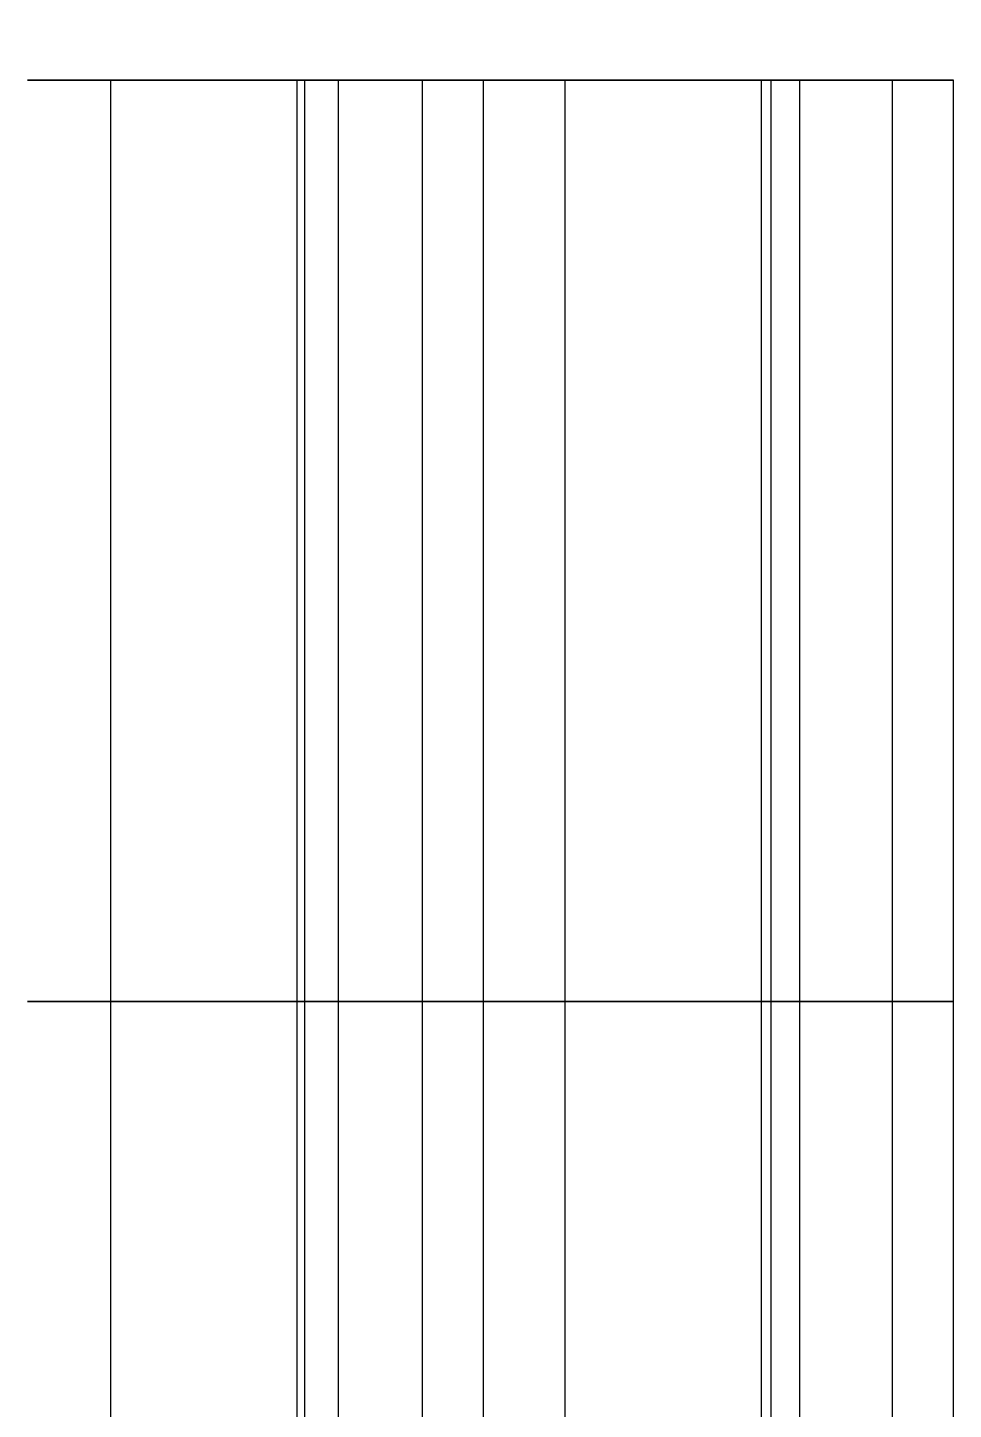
# Model space of a CAD drawing. Extents: x -60 to 60, y 140 to 264.
# Drawn here: x -38.517 to -35.501, y 196.172 to 200.671 of the extents above; entities that cross this region are included whole.
import ezdxf

# ---------------------------------------------------------------- set-up
doc = ezdxf.new("R2010")
doc.units = 0
doc.layers.add('Cut051011', color=7, linetype='CONTINUOUS')

msp = doc.modelspace()

# ---------------------------------------------------------------- linework, layer by layer
at = {"layer": 'Cut051011'}
for p, q in [((-38.2459, 197.5, 558.269), (-38.2459, 200.5, 558.269)), ((-38.2459, 197.5, 558.269), (-38.2459, 200.5, 558.269)), ((-38.2459, 197.5, 641.731), (-38.2459, 200.5, 641.731)), ((-38.2459, 197.5, 641.731), (-38.2459, 200.5, 641.731)), ((-37.6392, 197.5, 557.314), (-37.6392, 200.5, 557.314)), ((-37.6392, 197.5, 557.314), (-37.6392, 200.5, 557.314)), ((-37.6392, 197.5, 642.686), (-37.6392, 200.5, 642.686)), ((-37.6392, 197.5, 642.686), (-37.6392, 200.5, 642.686)), ((-37.6141, 197.5, 557.117), (-37.6141, 200.5, 557.117)), ((-37.6141, 197.5, 557.117), (-37.6141, 200.5, 557.117)), ((-37.6141, 197.5, 642.883), (-37.6141, 200.5, 642.883)), ((-37.6141, 197.5, 642.883), (-37.6141, 200.5, 642.883)), ((-37.5044, 197.5, 557.602), (-37.5044, 200.5, 557.602)), ((-37.5044, 197.5, 557.602), (-37.5044, 200.5, 557.602)), ((-37.5044, 197.5, 642.398), (-37.5044, 200.5, 642.398)), ((-37.5044, 197.5, 642.398), (-37.5044, 200.5, 642.398)), ((-37.2307, 197.5, 556.784), (-37.2307, 200.5, 556.784)), ((-37.2307, 197.5, 556.784), (-37.2307, 200.5, 556.784)), ((-37.2307, 197.5, 643.216), (-37.2307, 200.5, 643.216)), ((-37.2307, 197.5, 643.216), (-37.2307, 200.5, 643.216)), ((-37.0319, 197.5, 556.786), (-37.0319, 200.5, 556.786)), ((-37.0319, 197.5, 556.786), (-37.0319, 200.5, 556.786)), ((-37.0319, 197.5, 643.214), (-37.0319, 200.5, 643.214)), ((-37.0319, 197.5, 643.214), (-37.0319, 200.5, 643.214)), ((-36.7662, 197.5, 556.96), (-36.7662, 200.5, 556.96)), ((-36.7662, 197.5, 556.96), (-36.7662, 200.5, 556.96)), ((-36.7662, 197.5, 643.04), (-36.7662, 200.5, 643.04)), ((-36.7662, 197.5, 643.04), (-36.7662, 200.5, 643.04)), ((-36.1266, 197.5, 556.027), (-36.1266, 200.5, 556.027)), ((-36.1266, 197.5, 556.027), (-36.1266, 200.5, 556.027)), ((-36.1266, 197.5, 643.973), (-36.1266, 200.5, 643.973)), ((-36.1266, 197.5, 643.973), (-36.1266, 200.5, 643.973)), ((-36.0946, 197.5, 555.831), (-36.0946, 200.5, 555.831)), ((-36.0946, 197.5, 555.831), (-36.0946, 200.5, 555.831)), ((-36.0946, 197.5, 644.169), (-36.0946, 200.5, 644.169)), ((-36.0946, 197.5, 644.169), (-36.0946, 200.5, 644.169)), ((-36.0019, 197.5, 556.318), (-36.0019, 200.5, 556.318)), ((-36.0019, 197.5, 556.318), (-36.0019, 200.5, 556.318)), ((-36.0019, 197.5, 643.682), (-36.0019, 200.5, 643.682)), ((-36.0019, 197.5, 643.682), (-36.0019, 200.5, 643.682)), ((-35.6998, 197.5, 555.511), (-35.6998, 200.5, 555.511)), ((-35.6998, 197.5, 555.511), (-35.6998, 200.5, 555.511)), ((-35.6998, 197.5, 644.489), (-35.6998, 200.5, 644.489)), ((-35.6998, 197.5, 644.489), (-35.6998, 200.5, 644.489)), ((-35.5012, 197.5, 555.52), (-35.5012, 200.5, 555.52)), ((-35.5012, 197.5, 555.52), (-35.5012, 200.5, 555.52)), ((-35.5012, 197.5, 644.48), (-35.5012, 200.5, 644.48)), ((-35.5012, 197.5, 644.48), (-35.5012, 200.5, 644.48)), ((-38.2459, 194.5, 558.269), (-38.2459, 197.5, 558.269)), ((-38.2459, 194.5, 558.269), (-38.2459, 197.5, 558.269)), ((-38.2459, 194.5, 641.731), (-38.2459, 197.5, 641.731)), ((-38.2459, 194.5, 641.731), (-38.2459, 197.5, 641.731)), ((-37.6392, 194.5, 557.314), (-37.6392, 197.5, 557.314)), ((-37.6392, 194.5, 557.314), (-37.6392, 197.5, 557.314)), ((-37.6392, 194.5, 642.686), (-37.6392, 197.5, 642.686)), ((-37.6392, 194.5, 642.686), (-37.6392, 197.5, 642.686)), ((-37.6141, 194.5, 557.117), (-37.6141, 197.5, 557.117)), ((-37.6141, 194.5, 557.117), (-37.6141, 197.5, 557.117)), ((-37.6141, 194.5, 642.883), (-37.6141, 197.5, 642.883)), ((-37.6141, 194.5, 642.883), (-37.6141, 197.5, 642.883)), ((-37.5044, 194.5, 557.602), (-37.5044, 197.5, 557.602)), ((-37.5044, 194.5, 557.602), (-37.5044, 197.5, 557.602)), ((-37.5044, 194.5, 642.398), (-37.5044, 197.5, 642.398)), ((-37.5044, 194.5, 642.398), (-37.5044, 197.5, 642.398)), ((-37.2307, 194.5, 556.784), (-37.2307, 197.5, 556.784)), ((-37.2307, 194.5, 556.784), (-37.2307, 197.5, 556.784)), ((-37.2307, 194.5, 643.216), (-37.2307, 197.5, 643.216)), ((-37.2307, 194.5, 643.216), (-37.2307, 197.5, 643.216)), ((-37.0319, 194.5, 556.786), (-37.0319, 197.5, 556.786)), ((-37.0319, 194.5, 556.786), (-37.0319, 197.5, 556.786)), ((-37.0319, 194.5, 643.214), (-37.0319, 197.5, 643.214)), ((-37.0319, 194.5, 643.214), (-37.0319, 197.5, 643.214)), ((-36.7662, 194.5, 556.96), (-36.7662, 197.5, 556.96)), ((-36.7662, 194.5, 556.96), (-36.7662, 197.5, 556.96)), ((-36.7662, 194.5, 643.04), (-36.7662, 197.5, 643.04)), ((-36.7662, 194.5, 643.04), (-36.7662, 197.5, 643.04)), ((-36.1266, 194.5, 556.027), (-36.1266, 197.5, 556.027)), ((-36.1266, 194.5, 556.027), (-36.1266, 197.5, 556.027)), ((-36.1266, 194.5, 643.973), (-36.1266, 197.5, 643.973)), ((-36.1266, 194.5, 643.973), (-36.1266, 197.5, 643.973)), ((-36.0946, 194.5, 555.831), (-36.0946, 197.5, 555.831)), ((-36.0946, 194.5, 555.831), (-36.0946, 197.5, 555.831)), ((-36.0946, 194.5, 644.169), (-36.0946, 197.5, 644.169)), ((-36.0946, 194.5, 644.169), (-36.0946, 197.5, 644.169)), ((-36.0019, 194.5, 556.318), (-36.0019, 197.5, 556.318)), ((-36.0019, 194.5, 556.318), (-36.0019, 197.5, 556.318)), ((-36.0019, 194.5, 643.682), (-36.0019, 197.5, 643.682)), ((-36.0019, 194.5, 643.682), (-36.0019, 197.5, 643.682)), ((-35.6998, 194.5, 555.511), (-35.6998, 197.5, 555.511)), ((-35.6998, 194.5, 555.511), (-35.6998, 197.5, 555.511)), ((-35.6998, 194.5, 644.489), (-35.6998, 197.5, 644.489)), ((-35.6998, 194.5, 644.489), (-35.6998, 197.5, 644.489)), ((-35.5012, 194.5, 555.52), (-35.5012, 197.5, 555.52)), ((-35.5012, 194.5, 555.52), (-35.5012, 197.5, 555.52)), ((-35.5012, 194.5, 644.48), (-35.5012, 197.5, 644.48)), ((-35.5012, 194.5, 644.48), (-35.5012, 197.5, 644.48))]:
    msp.add_line(p, q, dxfattribs=at)
for centre in [(0, 203.5), (0, 203.5), (0, 200.5), (0, 200.5)]:
    msp.add_circle(centre, 60, dxfattribs=at)
for points, degree in [([(-38.2459, 200.5, 558.269), (-38.3948, 200.5, 558.209), (-38.5174, 200.5, 558.105)], 2), ([(-38.5174, 200.5, 641.895), (-38.3948, 200.5, 641.791), (-38.2459, 200.5, 641.731)], 2), ([(-38.2459, 200.5, 558.269), (-38.3948, 200.5, 558.209), (-38.5174, 200.5, 558.105)], 2), ([(-38.5174, 200.5, 641.895), (-38.3948, 200.5, 641.791), (-38.2459, 200.5, 641.731)], 2), ([(-37.6392, 200.5, 557.314), (-37.5489, 200.5, 557.447), (-37.5044, 200.5, 557.602)], 2), ([(-37.5044, 200.5, 642.398), (-37.5489, 200.5, 642.553), (-37.6392, 200.5, 642.686)], 2), ([(-37.6392, 200.5, 557.314), (-37.5489, 200.5, 557.447), (-37.5044, 200.5, 557.602)], 2), ([(-37.5044, 200.5, 642.398), (-37.5489, 200.5, 642.553), (-37.6392, 200.5, 642.686)], 2), ([(-37.2307, 200.5, 556.784), (-37.6141, 200.5, 557.117)], 1), ([(-37.6141, 200.5, 642.883), (-37.2307, 200.5, 643.216)], 1), ([(-37.2307, 200.5, 556.784), (-37.6141, 200.5, 557.117)], 1), ([(-37.6141, 200.5, 642.883), (-37.2307, 200.5, 643.216)], 1), ([(-37.0319, 200.5, 556.786), (-37.0793, 200.5, 556.737), (-37.1819, 200.5, 556.735), (-37.2307, 200.5, 556.784)], 3), ([(-37.2307, 200.5, 643.216), (-37.1819, 200.5, 643.265), (-37.0793, 200.5, 643.263), (-37.0319, 200.5, 643.214)], 3), ([(-37.0319, 200.5, 556.786), (-37.0793, 200.5, 556.737), (-37.1819, 200.5, 556.735), (-37.2307, 200.5, 556.784)], 3), ([(-37.2307, 200.5, 643.216), (-37.1819, 200.5, 643.265), (-37.0793, 200.5, 643.263), (-37.0319, 200.5, 643.214)], 3), ([(-36.7662, 200.5, 556.96), (-36.9129, 200.5, 556.894), (-37.0319, 200.5, 556.786)], 2), ([(-37.0319, 200.5, 643.214), (-36.9129, 200.5, 643.106), (-36.7662, 200.5, 643.04)], 2), ([(-36.7662, 200.5, 556.96), (-36.9129, 200.5, 556.894), (-37.0319, 200.5, 556.786)], 2), ([(-37.0319, 200.5, 643.214), (-36.9129, 200.5, 643.106), (-36.7662, 200.5, 643.04)], 2), ([(-36.1266, 200.5, 556.027), (-36.041, 200.5, 556.163), (-36.0019, 200.5, 556.318)], 2), ([(-36.0019, 200.5, 643.682), (-36.041, 200.5, 643.837), (-36.1266, 200.5, 643.973)], 2), ([(-36.1266, 200.5, 556.027), (-36.041, 200.5, 556.163), (-36.0019, 200.5, 556.318)], 2), ([(-36.0019, 200.5, 643.682), (-36.041, 200.5, 643.837), (-36.1266, 200.5, 643.973)], 2), ([(-35.6998, 200.5, 555.511), (-36.0946, 200.5, 555.831)], 1), ([(-36.0946, 200.5, 644.169), (-35.6998, 200.5, 644.489)], 1), ([(-35.6998, 200.5, 555.511), (-36.0946, 200.5, 555.831)], 1), ([(-36.0946, 200.5, 644.169), (-35.6998, 200.5, 644.489)], 1), ([(-35.5012, 200.5, 555.52), (-35.5469, 200.5, 555.469), (-35.6493, 200.5, 555.464), (-35.6998, 200.5, 555.511)], 3), ([(-35.6998, 200.5, 644.489), (-35.6493, 200.5, 644.536), (-35.5469, 200.5, 644.531), (-35.5012, 200.5, 644.48)], 3), ([(-35.5012, 200.5, 555.52), (-35.5469, 200.5, 555.469), (-35.6493, 200.5, 555.464), (-35.6998, 200.5, 555.511)], 3), ([(-35.6998, 200.5, 644.489), (-35.6493, 200.5, 644.536), (-35.5469, 200.5, 644.531), (-35.5012, 200.5, 644.48)], 3), ([(-38.2459, 197.5, 558.269), (-38.3948, 197.5, 558.209), (-38.5174, 197.5, 558.105)], 2), ([(-38.5174, 197.5, 641.895), (-38.3948, 197.5, 641.791), (-38.2459, 197.5, 641.731)], 2), ([(-38.2459, 197.5, 558.269), (-38.3948, 197.5, 558.209), (-38.5174, 197.5, 558.105)], 2), ([(-38.5174, 197.5, 641.895), (-38.3948, 197.5, 641.791), (-38.2459, 197.5, 641.731)], 2), ([(-38.2459, 197.5, 558.269), (-38.3948, 197.5, 558.209), (-38.5174, 197.5, 558.105)], 2), ([(-38.5174, 197.5, 641.895), (-38.3948, 197.5, 641.791), (-38.2459, 197.5, 641.731)], 2), ([(-38.2459, 197.5, 558.269), (-38.3948, 197.5, 558.209), (-38.5174, 197.5, 558.105)], 2), ([(-38.5174, 197.5, 641.895), (-38.3948, 197.5, 641.791), (-38.2459, 197.5, 641.731)], 2), ([(-37.6392, 197.5, 557.314), (-37.5489, 197.5, 557.447), (-37.5044, 197.5, 557.602)], 2), ([(-37.5044, 197.5, 642.398), (-37.5489, 197.5, 642.553), (-37.6392, 197.5, 642.686)], 2), ([(-37.6392, 197.5, 557.314), (-37.5489, 197.5, 557.447), (-37.5044, 197.5, 557.602)], 2), ([(-37.5044, 197.5, 642.398), (-37.5489, 197.5, 642.553), (-37.6392, 197.5, 642.686)], 2), ([(-37.6392, 197.5, 557.314), (-37.5489, 197.5, 557.447), (-37.5044, 197.5, 557.602)], 2), ([(-37.5044, 197.5, 642.398), (-37.5489, 197.5, 642.553), (-37.6392, 197.5, 642.686)], 2), ([(-37.6392, 197.5, 557.314), (-37.5489, 197.5, 557.447), (-37.5044, 197.5, 557.602)], 2), ([(-37.5044, 197.5, 642.398), (-37.5489, 197.5, 642.553), (-37.6392, 197.5, 642.686)], 2), ([(-37.2307, 197.5, 556.784), (-37.6141, 197.5, 557.117)], 1), ([(-37.6141, 197.5, 642.883), (-37.2307, 197.5, 643.216)], 1), ([(-37.2307, 197.5, 556.784), (-37.6141, 197.5, 557.117)], 1), ([(-37.6141, 197.5, 642.883), (-37.2307, 197.5, 643.216)], 1), ([(-37.2307, 197.5, 556.784), (-37.6141, 197.5, 557.117)], 1), ([(-37.6141, 197.5, 642.883), (-37.2307, 197.5, 643.216)], 1), ([(-37.2307, 197.5, 556.784), (-37.6141, 197.5, 557.117)], 1), ([(-37.6141, 197.5, 642.883), (-37.2307, 197.5, 643.216)], 1), ([(-37.0319, 197.5, 556.786), (-37.0793, 197.5, 556.737), (-37.1819, 197.5, 556.735), (-37.2307, 197.5, 556.784)], 3), ([(-37.2307, 197.5, 643.216), (-37.1819, 197.5, 643.265), (-37.0793, 197.5, 643.263), (-37.0319, 197.5, 643.214)], 3), ([(-37.0319, 197.5, 556.786), (-37.0793, 197.5, 556.737), (-37.1819, 197.5, 556.735), (-37.2307, 197.5, 556.784)], 3), ([(-37.2307, 197.5, 643.216), (-37.1819, 197.5, 643.265), (-37.0793, 197.5, 643.263), (-37.0319, 197.5, 643.214)], 3), ([(-37.0319, 197.5, 556.786), (-37.0793, 197.5, 556.737), (-37.1819, 197.5, 556.735), (-37.2307, 197.5, 556.784)], 3), ([(-37.2307, 197.5, 643.216), (-37.1819, 197.5, 643.265), (-37.0793, 197.5, 643.263), (-37.0319, 197.5, 643.214)], 3), ([(-37.0319, 197.5, 556.786), (-37.0793, 197.5, 556.737), (-37.1819, 197.5, 556.735), (-37.2307, 197.5, 556.784)], 3), ([(-37.2307, 197.5, 643.216), (-37.1819, 197.5, 643.265), (-37.0793, 197.5, 643.263), (-37.0319, 197.5, 643.214)], 3), ([(-36.7662, 197.5, 556.96), (-36.9129, 197.5, 556.894), (-37.0319, 197.5, 556.786)], 2), ([(-37.0319, 197.5, 643.214), (-36.9129, 197.5, 643.106), (-36.7662, 197.5, 643.04)], 2), ([(-36.7662, 197.5, 556.96), (-36.9129, 197.5, 556.894), (-37.0319, 197.5, 556.786)], 2), ([(-37.0319, 197.5, 643.214), (-36.9129, 197.5, 643.106), (-36.7662, 197.5, 643.04)], 2), ([(-36.7662, 197.5, 556.96), (-36.9129, 197.5, 556.894), (-37.0319, 197.5, 556.786)], 2), ([(-37.0319, 197.5, 643.214), (-36.9129, 197.5, 643.106), (-36.7662, 197.5, 643.04)], 2), ([(-36.7662, 197.5, 556.96), (-36.9129, 197.5, 556.894), (-37.0319, 197.5, 556.786)], 2), ([(-37.0319, 197.5, 643.214), (-36.9129, 197.5, 643.106), (-36.7662, 197.5, 643.04)], 2), ([(-36.1266, 197.5, 556.027), (-36.041, 197.5, 556.163), (-36.0019, 197.5, 556.318)], 2), ([(-36.0019, 197.5, 643.682), (-36.041, 197.5, 643.837), (-36.1266, 197.5, 643.973)], 2), ([(-36.1266, 197.5, 556.027), (-36.041, 197.5, 556.163), (-36.0019, 197.5, 556.318)], 2), ([(-36.0019, 197.5, 643.682), (-36.041, 197.5, 643.837), (-36.1266, 197.5, 643.973)], 2), ([(-36.1266, 197.5, 556.027), (-36.041, 197.5, 556.163), (-36.0019, 197.5, 556.318)], 2), ([(-36.0019, 197.5, 643.682), (-36.041, 197.5, 643.837), (-36.1266, 197.5, 643.973)], 2), ([(-36.1266, 197.5, 556.027), (-36.041, 197.5, 556.163), (-36.0019, 197.5, 556.318)], 2), ([(-36.0019, 197.5, 643.682), (-36.041, 197.5, 643.837), (-36.1266, 197.5, 643.973)], 2), ([(-35.6998, 197.5, 555.511), (-36.0946, 197.5, 555.831)], 1), ([(-36.0946, 197.5, 644.169), (-35.6998, 197.5, 644.489)], 1), ([(-35.6998, 197.5, 555.511), (-36.0946, 197.5, 555.831)], 1), ([(-36.0946, 197.5, 644.169), (-35.6998, 197.5, 644.489)], 1), ([(-35.6998, 197.5, 555.511), (-36.0946, 197.5, 555.831)], 1), ([(-36.0946, 197.5, 644.169), (-35.6998, 197.5, 644.489)], 1), ([(-35.6998, 197.5, 555.511), (-36.0946, 197.5, 555.831)], 1), ([(-36.0946, 197.5, 644.169), (-35.6998, 197.5, 644.489)], 1), ([(-35.5012, 197.5, 555.52), (-35.5469, 197.5, 555.469), (-35.6493, 197.5, 555.464), (-35.6998, 197.5, 555.511)], 3), ([(-35.6998, 197.5, 644.489), (-35.6493, 197.5, 644.536), (-35.5469, 197.5, 644.531), (-35.5012, 197.5, 644.48)], 3), ([(-35.5012, 197.5, 555.52), (-35.5469, 197.5, 555.469), (-35.6493, 197.5, 555.464), (-35.6998, 197.5, 555.511)], 3), ([(-35.6998, 197.5, 644.489), (-35.6493, 197.5, 644.536), (-35.5469, 197.5, 644.531), (-35.5012, 197.5, 644.48)], 3), ([(-35.5012, 197.5, 555.52), (-35.5469, 197.5, 555.469), (-35.6493, 197.5, 555.464), (-35.6998, 197.5, 555.511)], 3), ([(-35.6998, 197.5, 644.489), (-35.6493, 197.5, 644.536), (-35.5469, 197.5, 644.531), (-35.5012, 197.5, 644.48)], 3), ([(-35.5012, 197.5, 555.52), (-35.5469, 197.5, 555.469), (-35.6493, 197.5, 555.464), (-35.6998, 197.5, 555.511)], 3), ([(-35.6998, 197.5, 644.489), (-35.6493, 197.5, 644.536), (-35.5469, 197.5, 644.531), (-35.5012, 197.5, 644.48)], 3)]:
    msp.add_open_spline(points, degree=degree, dxfattribs=at)
for points, degree, knots in [([(-37.5044, 200.5, 557.602), (-37.4815, 200.5, 557.681), (-37.4734, 200.5, 557.779), (-37.4978, 200.5, 557.882), (-37.5213, 200.5, 557.985), (-37.5799, 200.5, 558.09), (-37.6666, 200.5, 558.167), (-37.7524, 200.5, 558.245), (-37.8631, 200.5, 558.292), (-37.9675, 200.5, 558.305), (-38.0724, 200.5, 558.319), (-38.1693, 200.5, 558.3), (-38.2459, 200.5, 558.269)], 3, [0, 0, 0, 0, 0.558599, 0.558599, 0.558599, 1.1172, 1.1172, 1.1172, 1.6758, 1.6758, 1.6758, 2.2344, 2.2344, 2.2344, 2.2344]), ([(-38.2459, 200.5, 641.731), (-38.1693, 200.5, 641.7), (-38.0724, 200.5, 641.681), (-37.9675, 200.5, 641.695), (-37.8631, 200.5, 641.708), (-37.7524, 200.5, 641.755), (-37.6666, 200.5, 641.833), (-37.5799, 200.5, 641.91), (-37.5213, 200.5, 642.015), (-37.4978, 200.5, 642.118), (-37.4734, 200.5, 642.221), (-37.4815, 200.5, 642.319), (-37.5044, 200.5, 642.398)], 3, [0, 0, 0, 0, 0.558599, 0.558599, 0.558599, 1.1172, 1.1172, 1.1172, 1.6758, 1.6758, 1.6758, 2.2344, 2.2344, 2.2344, 2.2344]), ([(-37.5044, 200.5, 557.602), (-37.4815, 200.5, 557.681), (-37.4734, 200.5, 557.779), (-37.4978, 200.5, 557.882), (-37.5213, 200.5, 557.985), (-37.5799, 200.5, 558.09), (-37.6666, 200.5, 558.167), (-37.7524, 200.5, 558.245), (-37.8631, 200.5, 558.292), (-37.9675, 200.5, 558.305), (-38.0724, 200.5, 558.319), (-38.1693, 200.5, 558.3), (-38.2459, 200.5, 558.269)], 3, [0, 0, 0, 0, 0.558599, 0.558599, 0.558599, 1.1172, 1.1172, 1.1172, 1.6758, 1.6758, 1.6758, 2.2344, 2.2344, 2.2344, 2.2344]), ([(-38.2459, 200.5, 641.731), (-38.1693, 200.5, 641.7), (-38.0724, 200.5, 641.681), (-37.9675, 200.5, 641.695), (-37.8631, 200.5, 641.708), (-37.7524, 200.5, 641.755), (-37.6666, 200.5, 641.833), (-37.5799, 200.5, 641.91), (-37.5213, 200.5, 642.015), (-37.4978, 200.5, 642.118), (-37.4734, 200.5, 642.221), (-37.4815, 200.5, 642.319), (-37.5044, 200.5, 642.398)], 3, [0, 0, 0, 0, 0.558599, 0.558599, 0.558599, 1.1172, 1.1172, 1.1172, 1.6758, 1.6758, 1.6758, 2.2344, 2.2344, 2.2344, 2.2344]), ([(-37.6141, 200.5, 557.117), (-37.6545, 200.5, 557.152), (-37.664, 200.5, 557.211), (-37.6696, 200.5, 557.271), (-37.6392, 200.5, 557.314)], 2, [0, 0, 0, 0.724386, 0.724386, 1.44877, 1.44877, 1.44877]), ([(-37.6392, 200.5, 642.686), (-37.6696, 200.5, 642.729), (-37.664, 200.5, 642.789), (-37.6545, 200.5, 642.848), (-37.6141, 200.5, 642.883)], 2, [0, 0, 0, 0.724386, 0.724386, 1.44877, 1.44877, 1.44877]), ([(-37.6141, 200.5, 557.117), (-37.6545, 200.5, 557.152), (-37.664, 200.5, 557.211), (-37.6696, 200.5, 557.271), (-37.6392, 200.5, 557.314)], 2, [0, 0, 0, 0.724386, 0.724386, 1.44877, 1.44877, 1.44877]), ([(-37.6392, 200.5, 642.686), (-37.6696, 200.5, 642.729), (-37.664, 200.5, 642.789), (-37.6545, 200.5, 642.848), (-37.6141, 200.5, 642.883)], 2, [0, 0, 0, 0.724386, 0.724386, 1.44877, 1.44877, 1.44877]), ([(-36.0019, 200.5, 556.318), (-35.9817, 200.5, 556.399), (-35.9771, 200.5, 556.497), (-36.0051, 200.5, 556.599), (-36.0322, 200.5, 556.701), (-36.0944, 200.5, 556.804), (-36.1837, 200.5, 556.878), (-36.2722, 200.5, 556.953), (-36.3844, 200.5, 556.996), (-36.4892, 200.5, 557.005), (-36.5946, 200.5, 557.015), (-36.6907, 200.5, 556.994), (-36.7662, 200.5, 556.96)], 3, [0, 0, 0, 0, 0.558599, 0.558599, 0.558599, 1.1172, 1.1172, 1.1172, 1.6758, 1.6758, 1.6758, 2.2344, 2.2344, 2.2344, 2.2344]), ([(-36.7662, 200.5, 643.04), (-36.6907, 200.5, 643.006), (-36.5946, 200.5, 642.985), (-36.4892, 200.5, 642.995), (-36.3844, 200.5, 643.004), (-36.2722, 200.5, 643.047), (-36.1837, 200.5, 643.122), (-36.0944, 200.5, 643.196), (-36.0322, 200.5, 643.299), (-36.0051, 200.5, 643.401), (-35.9771, 200.5, 643.503), (-35.9817, 200.5, 643.601), (-36.0019, 200.5, 643.682)], 3, [0, 0, 0, 0, 0.558599, 0.558599, 0.558599, 1.1172, 1.1172, 1.1172, 1.6758, 1.6758, 1.6758, 2.2344, 2.2344, 2.2344, 2.2344]), ([(-36.0019, 200.5, 556.318), (-35.9817, 200.5, 556.399), (-35.9771, 200.5, 556.497), (-36.0051, 200.5, 556.599), (-36.0322, 200.5, 556.701), (-36.0944, 200.5, 556.804), (-36.1837, 200.5, 556.878), (-36.2722, 200.5, 556.953), (-36.3844, 200.5, 556.996), (-36.4892, 200.5, 557.005), (-36.5946, 200.5, 557.015), (-36.6907, 200.5, 556.994), (-36.7662, 200.5, 556.96)], 3, [0, 0, 0, 0, 0.558599, 0.558599, 0.558599, 1.1172, 1.1172, 1.1172, 1.6758, 1.6758, 1.6758, 2.2344, 2.2344, 2.2344, 2.2344]), ([(-36.7662, 200.5, 643.04), (-36.6907, 200.5, 643.006), (-36.5946, 200.5, 642.985), (-36.4892, 200.5, 642.995), (-36.3844, 200.5, 643.004), (-36.2722, 200.5, 643.047), (-36.1837, 200.5, 643.122), (-36.0944, 200.5, 643.196), (-36.0322, 200.5, 643.299), (-36.0051, 200.5, 643.401), (-35.9771, 200.5, 643.503), (-35.9817, 200.5, 643.601), (-36.0019, 200.5, 643.682)], 3, [0, 0, 0, 0, 0.558599, 0.558599, 0.558599, 1.1172, 1.1172, 1.1172, 1.6758, 1.6758, 1.6758, 2.2344, 2.2344, 2.2344, 2.2344]), ([(-36.0946, 200.5, 555.831), (-36.1362, 200.5, 555.864), (-36.1478, 200.5, 555.923), (-36.1554, 200.5, 555.982), (-36.1266, 200.5, 556.027)], 2, [0, 0, 0, 0.724386, 0.724386, 1.44877, 1.44877, 1.44877]), ([(-36.1266, 200.5, 643.973), (-36.1554, 200.5, 644.018), (-36.1478, 200.5, 644.077), (-36.1362, 200.5, 644.136), (-36.0946, 200.5, 644.169)], 2, [0, 0, 0, 0.724386, 0.724386, 1.44877, 1.44877, 1.44877]), ([(-36.0946, 200.5, 555.831), (-36.1362, 200.5, 555.864), (-36.1478, 200.5, 555.923), (-36.1554, 200.5, 555.982), (-36.1266, 200.5, 556.027)], 2, [0, 0, 0, 0.724386, 0.724386, 1.44877, 1.44877, 1.44877]), ([(-36.1266, 200.5, 643.973), (-36.1554, 200.5, 644.018), (-36.1478, 200.5, 644.077), (-36.1362, 200.5, 644.136), (-36.0946, 200.5, 644.169)], 2, [0, 0, 0, 0.724386, 0.724386, 1.44877, 1.44877, 1.44877]), ([(-37.5044, 197.5, 557.602), (-37.4815, 197.5, 557.681), (-37.4734, 197.5, 557.779), (-37.4978, 197.5, 557.882), (-37.5213, 197.5, 557.985), (-37.5799, 197.5, 558.09), (-37.6666, 197.5, 558.167), (-37.7524, 197.5, 558.245), (-37.8631, 197.5, 558.292), (-37.9675, 197.5, 558.305), (-38.0724, 197.5, 558.319), (-38.1693, 197.5, 558.3), (-38.2459, 197.5, 558.269)], 3, [0, 0, 0, 0, 0.558599, 0.558599, 0.558599, 1.1172, 1.1172, 1.1172, 1.6758, 1.6758, 1.6758, 2.2344, 2.2344, 2.2344, 2.2344]), ([(-38.2459, 197.5, 641.731), (-38.1693, 197.5, 641.7), (-38.0724, 197.5, 641.681), (-37.9675, 197.5, 641.695), (-37.8631, 197.5, 641.708), (-37.7524, 197.5, 641.755), (-37.6666, 197.5, 641.833), (-37.5799, 197.5, 641.91), (-37.5213, 197.5, 642.015), (-37.4978, 197.5, 642.118), (-37.4734, 197.5, 642.221), (-37.4815, 197.5, 642.319), (-37.5044, 197.5, 642.398)], 3, [0, 0, 0, 0, 0.558599, 0.558599, 0.558599, 1.1172, 1.1172, 1.1172, 1.6758, 1.6758, 1.6758, 2.2344, 2.2344, 2.2344, 2.2344]), ([(-37.5044, 197.5, 557.602), (-37.4815, 197.5, 557.681), (-37.4734, 197.5, 557.779), (-37.4978, 197.5, 557.882), (-37.5213, 197.5, 557.985), (-37.5799, 197.5, 558.09), (-37.6666, 197.5, 558.167), (-37.7524, 197.5, 558.245), (-37.8631, 197.5, 558.292), (-37.9675, 197.5, 558.305), (-38.0724, 197.5, 558.319), (-38.1693, 197.5, 558.3), (-38.2459, 197.5, 558.269)], 3, [0, 0, 0, 0, 0.558599, 0.558599, 0.558599, 1.1172, 1.1172, 1.1172, 1.6758, 1.6758, 1.6758, 2.2344, 2.2344, 2.2344, 2.2344]), ([(-38.2459, 197.5, 641.731), (-38.1693, 197.5, 641.7), (-38.0724, 197.5, 641.681), (-37.9675, 197.5, 641.695), (-37.8631, 197.5, 641.708), (-37.7524, 197.5, 641.755), (-37.6666, 197.5, 641.833), (-37.5799, 197.5, 641.91), (-37.5213, 197.5, 642.015), (-37.4978, 197.5, 642.118), (-37.4734, 197.5, 642.221), (-37.4815, 197.5, 642.319), (-37.5044, 197.5, 642.398)], 3, [0, 0, 0, 0, 0.558599, 0.558599, 0.558599, 1.1172, 1.1172, 1.1172, 1.6758, 1.6758, 1.6758, 2.2344, 2.2344, 2.2344, 2.2344]), ([(-37.5044, 197.5, 557.602), (-37.4815, 197.5, 557.681), (-37.4734, 197.5, 557.779), (-37.4978, 197.5, 557.882), (-37.5213, 197.5, 557.985), (-37.5799, 197.5, 558.09), (-37.6666, 197.5, 558.167), (-37.7524, 197.5, 558.245), (-37.8631, 197.5, 558.292), (-37.9675, 197.5, 558.305), (-38.0724, 197.5, 558.319), (-38.1693, 197.5, 558.3), (-38.2459, 197.5, 558.269)], 3, [0, 0, 0, 0, 0.558599, 0.558599, 0.558599, 1.1172, 1.1172, 1.1172, 1.6758, 1.6758, 1.6758, 2.2344, 2.2344, 2.2344, 2.2344]), ([(-38.2459, 197.5, 641.731), (-38.1693, 197.5, 641.7), (-38.0724, 197.5, 641.681), (-37.9675, 197.5, 641.695), (-37.8631, 197.5, 641.708), (-37.7524, 197.5, 641.755), (-37.6666, 197.5, 641.833), (-37.5799, 197.5, 641.91), (-37.5213, 197.5, 642.015), (-37.4978, 197.5, 642.118), (-37.4734, 197.5, 642.221), (-37.4815, 197.5, 642.319), (-37.5044, 197.5, 642.398)], 3, [0, 0, 0, 0, 0.558599, 0.558599, 0.558599, 1.1172, 1.1172, 1.1172, 1.6758, 1.6758, 1.6758, 2.2344, 2.2344, 2.2344, 2.2344]), ([(-37.5044, 197.5, 557.602), (-37.4815, 197.5, 557.681), (-37.4734, 197.5, 557.779), (-37.4978, 197.5, 557.882), (-37.5213, 197.5, 557.985), (-37.5799, 197.5, 558.09), (-37.6666, 197.5, 558.167), (-37.7524, 197.5, 558.245), (-37.8631, 197.5, 558.292), (-37.9675, 197.5, 558.305), (-38.0724, 197.5, 558.319), (-38.1693, 197.5, 558.3), (-38.2459, 197.5, 558.269)], 3, [0, 0, 0, 0, 0.558599, 0.558599, 0.558599, 1.1172, 1.1172, 1.1172, 1.6758, 1.6758, 1.6758, 2.2344, 2.2344, 2.2344, 2.2344]), ([(-38.2459, 197.5, 641.731), (-38.1693, 197.5, 641.7), (-38.0724, 197.5, 641.681), (-37.9675, 197.5, 641.695), (-37.8631, 197.5, 641.708), (-37.7524, 197.5, 641.755), (-37.6666, 197.5, 641.833), (-37.5799, 197.5, 641.91), (-37.5213, 197.5, 642.015), (-37.4978, 197.5, 642.118), (-37.4734, 197.5, 642.221), (-37.4815, 197.5, 642.319), (-37.5044, 197.5, 642.398)], 3, [0, 0, 0, 0, 0.558599, 0.558599, 0.558599, 1.1172, 1.1172, 1.1172, 1.6758, 1.6758, 1.6758, 2.2344, 2.2344, 2.2344, 2.2344]), ([(-37.6141, 197.5, 557.117), (-37.6545, 197.5, 557.152), (-37.664, 197.5, 557.211), (-37.6696, 197.5, 557.271), (-37.6392, 197.5, 557.314)], 2, [0, 0, 0, 0.724386, 0.724386, 1.44877, 1.44877, 1.44877]), ([(-37.6392, 197.5, 642.686), (-37.6696, 197.5, 642.729), (-37.664, 197.5, 642.789), (-37.6545, 197.5, 642.848), (-37.6141, 197.5, 642.883)], 2, [0, 0, 0, 0.724386, 0.724386, 1.44877, 1.44877, 1.44877]), ([(-37.6141, 197.5, 557.117), (-37.6545, 197.5, 557.152), (-37.664, 197.5, 557.211), (-37.6696, 197.5, 557.271), (-37.6392, 197.5, 557.314)], 2, [0, 0, 0, 0.724386, 0.724386, 1.44877, 1.44877, 1.44877]), ([(-37.6392, 197.5, 642.686), (-37.6696, 197.5, 642.729), (-37.664, 197.5, 642.789), (-37.6545, 197.5, 642.848), (-37.6141, 197.5, 642.883)], 2, [0, 0, 0, 0.724386, 0.724386, 1.44877, 1.44877, 1.44877]), ([(-37.6141, 197.5, 557.117), (-37.6545, 197.5, 557.152), (-37.664, 197.5, 557.211), (-37.6696, 197.5, 557.271), (-37.6392, 197.5, 557.314)], 2, [0, 0, 0, 0.724386, 0.724386, 1.44877, 1.44877, 1.44877]), ([(-37.6392, 197.5, 642.686), (-37.6696, 197.5, 642.729), (-37.664, 197.5, 642.789), (-37.6545, 197.5, 642.848), (-37.6141, 197.5, 642.883)], 2, [0, 0, 0, 0.724386, 0.724386, 1.44877, 1.44877, 1.44877]), ([(-37.6141, 197.5, 557.117), (-37.6545, 197.5, 557.152), (-37.664, 197.5, 557.211), (-37.6696, 197.5, 557.271), (-37.6392, 197.5, 557.314)], 2, [0, 0, 0, 0.724386, 0.724386, 1.44877, 1.44877, 1.44877]), ([(-37.6392, 197.5, 642.686), (-37.6696, 197.5, 642.729), (-37.664, 197.5, 642.789), (-37.6545, 197.5, 642.848), (-37.6141, 197.5, 642.883)], 2, [0, 0, 0, 0.724386, 0.724386, 1.44877, 1.44877, 1.44877]), ([(-36.0019, 197.5, 556.318), (-35.9817, 197.5, 556.399), (-35.9771, 197.5, 556.497), (-36.0051, 197.5, 556.599), (-36.0322, 197.5, 556.701), (-36.0944, 197.5, 556.804), (-36.1837, 197.5, 556.878), (-36.2722, 197.5, 556.953), (-36.3844, 197.5, 556.996), (-36.4892, 197.5, 557.005), (-36.5946, 197.5, 557.015), (-36.6907, 197.5, 556.994), (-36.7662, 197.5, 556.96)], 3, [0, 0, 0, 0, 0.558599, 0.558599, 0.558599, 1.1172, 1.1172, 1.1172, 1.6758, 1.6758, 1.6758, 2.2344, 2.2344, 2.2344, 2.2344]), ([(-36.7662, 197.5, 643.04), (-36.6907, 197.5, 643.006), (-36.5946, 197.5, 642.985), (-36.4892, 197.5, 642.995), (-36.3844, 197.5, 643.004), (-36.2722, 197.5, 643.047), (-36.1837, 197.5, 643.122), (-36.0944, 197.5, 643.196), (-36.0322, 197.5, 643.299), (-36.0051, 197.5, 643.401), (-35.9771, 197.5, 643.503), (-35.9817, 197.5, 643.601), (-36.0019, 197.5, 643.682)], 3, [0, 0, 0, 0, 0.558599, 0.558599, 0.558599, 1.1172, 1.1172, 1.1172, 1.6758, 1.6758, 1.6758, 2.2344, 2.2344, 2.2344, 2.2344]), ([(-36.0019, 197.5, 556.318), (-35.9817, 197.5, 556.399), (-35.9771, 197.5, 556.497), (-36.0051, 197.5, 556.599), (-36.0322, 197.5, 556.701), (-36.0944, 197.5, 556.804), (-36.1837, 197.5, 556.878), (-36.2722, 197.5, 556.953), (-36.3844, 197.5, 556.996), (-36.4892, 197.5, 557.005), (-36.5946, 197.5, 557.015), (-36.6907, 197.5, 556.994), (-36.7662, 197.5, 556.96)], 3, [0, 0, 0, 0, 0.558599, 0.558599, 0.558599, 1.1172, 1.1172, 1.1172, 1.6758, 1.6758, 1.6758, 2.2344, 2.2344, 2.2344, 2.2344]), ([(-36.7662, 197.5, 643.04), (-36.6907, 197.5, 643.006), (-36.5946, 197.5, 642.985), (-36.4892, 197.5, 642.995), (-36.3844, 197.5, 643.004), (-36.2722, 197.5, 643.047), (-36.1837, 197.5, 643.122), (-36.0944, 197.5, 643.196), (-36.0322, 197.5, 643.299), (-36.0051, 197.5, 643.401), (-35.9771, 197.5, 643.503), (-35.9817, 197.5, 643.601), (-36.0019, 197.5, 643.682)], 3, [0, 0, 0, 0, 0.558599, 0.558599, 0.558599, 1.1172, 1.1172, 1.1172, 1.6758, 1.6758, 1.6758, 2.2344, 2.2344, 2.2344, 2.2344]), ([(-36.0019, 197.5, 556.318), (-35.9817, 197.5, 556.399), (-35.9771, 197.5, 556.497), (-36.0051, 197.5, 556.599), (-36.0322, 197.5, 556.701), (-36.0944, 197.5, 556.804), (-36.1837, 197.5, 556.878), (-36.2722, 197.5, 556.953), (-36.3844, 197.5, 556.996), (-36.4892, 197.5, 557.005), (-36.5946, 197.5, 557.015), (-36.6907, 197.5, 556.994), (-36.7662, 197.5, 556.96)], 3, [0, 0, 0, 0, 0.558599, 0.558599, 0.558599, 1.1172, 1.1172, 1.1172, 1.6758, 1.6758, 1.6758, 2.2344, 2.2344, 2.2344, 2.2344]), ([(-36.7662, 197.5, 643.04), (-36.6907, 197.5, 643.006), (-36.5946, 197.5, 642.985), (-36.4892, 197.5, 642.995), (-36.3844, 197.5, 643.004), (-36.2722, 197.5, 643.047), (-36.1837, 197.5, 643.122), (-36.0944, 197.5, 643.196), (-36.0322, 197.5, 643.299), (-36.0051, 197.5, 643.401), (-35.9771, 197.5, 643.503), (-35.9817, 197.5, 643.601), (-36.0019, 197.5, 643.682)], 3, [0, 0, 0, 0, 0.558599, 0.558599, 0.558599, 1.1172, 1.1172, 1.1172, 1.6758, 1.6758, 1.6758, 2.2344, 2.2344, 2.2344, 2.2344]), ([(-36.0019, 197.5, 556.318), (-35.9817, 197.5, 556.399), (-35.9771, 197.5, 556.497), (-36.0051, 197.5, 556.599), (-36.0322, 197.5, 556.701), (-36.0944, 197.5, 556.804), (-36.1837, 197.5, 556.878), (-36.2722, 197.5, 556.953), (-36.3844, 197.5, 556.996), (-36.4892, 197.5, 557.005), (-36.5946, 197.5, 557.015), (-36.6907, 197.5, 556.994), (-36.7662, 197.5, 556.96)], 3, [0, 0, 0, 0, 0.558599, 0.558599, 0.558599, 1.1172, 1.1172, 1.1172, 1.6758, 1.6758, 1.6758, 2.2344, 2.2344, 2.2344, 2.2344]), ([(-36.7662, 197.5, 643.04), (-36.6907, 197.5, 643.006), (-36.5946, 197.5, 642.985), (-36.4892, 197.5, 642.995), (-36.3844, 197.5, 643.004), (-36.2722, 197.5, 643.047), (-36.1837, 197.5, 643.122), (-36.0944, 197.5, 643.196), (-36.0322, 197.5, 643.299), (-36.0051, 197.5, 643.401), (-35.9771, 197.5, 643.503), (-35.9817, 197.5, 643.601), (-36.0019, 197.5, 643.682)], 3, [0, 0, 0, 0, 0.558599, 0.558599, 0.558599, 1.1172, 1.1172, 1.1172, 1.6758, 1.6758, 1.6758, 2.2344, 2.2344, 2.2344, 2.2344]), ([(-36.0946, 197.5, 555.831), (-36.1362, 197.5, 555.864), (-36.1478, 197.5, 555.923), (-36.1554, 197.5, 555.982), (-36.1266, 197.5, 556.027)], 2, [0, 0, 0, 0.724386, 0.724386, 1.44877, 1.44877, 1.44877]), ([(-36.1266, 197.5, 643.973), (-36.1554, 197.5, 644.018), (-36.1478, 197.5, 644.077), (-36.1362, 197.5, 644.136), (-36.0946, 197.5, 644.169)], 2, [0, 0, 0, 0.724386, 0.724386, 1.44877, 1.44877, 1.44877]), ([(-36.0946, 197.5, 555.831), (-36.1362, 197.5, 555.864), (-36.1478, 197.5, 555.923), (-36.1554, 197.5, 555.982), (-36.1266, 197.5, 556.027)], 2, [0, 0, 0, 0.724386, 0.724386, 1.44877, 1.44877, 1.44877]), ([(-36.1266, 197.5, 643.973), (-36.1554, 197.5, 644.018), (-36.1478, 197.5, 644.077), (-36.1362, 197.5, 644.136), (-36.0946, 197.5, 644.169)], 2, [0, 0, 0, 0.724386, 0.724386, 1.44877, 1.44877, 1.44877]), ([(-36.0946, 197.5, 555.831), (-36.1362, 197.5, 555.864), (-36.1478, 197.5, 555.923), (-36.1554, 197.5, 555.982), (-36.1266, 197.5, 556.027)], 2, [0, 0, 0, 0.724386, 0.724386, 1.44877, 1.44877, 1.44877]), ([(-36.1266, 197.5, 643.973), (-36.1554, 197.5, 644.018), (-36.1478, 197.5, 644.077), (-36.1362, 197.5, 644.136), (-36.0946, 197.5, 644.169)], 2, [0, 0, 0, 0.724386, 0.724386, 1.44877, 1.44877, 1.44877]), ([(-36.0946, 197.5, 555.831), (-36.1362, 197.5, 555.864), (-36.1478, 197.5, 555.923), (-36.1554, 197.5, 555.982), (-36.1266, 197.5, 556.027)], 2, [0, 0, 0, 0.724386, 0.724386, 1.44877, 1.44877, 1.44877]), ([(-36.1266, 197.5, 643.973), (-36.1554, 197.5, 644.018), (-36.1478, 197.5, 644.077), (-36.1362, 197.5, 644.136), (-36.0946, 197.5, 644.169)], 2, [0, 0, 0, 0.724386, 0.724386, 1.44877, 1.44877, 1.44877])]:
    msp.add_open_spline(points, degree=degree, knots=knots, dxfattribs=at)

doc.saveas('drawing.dxf')
